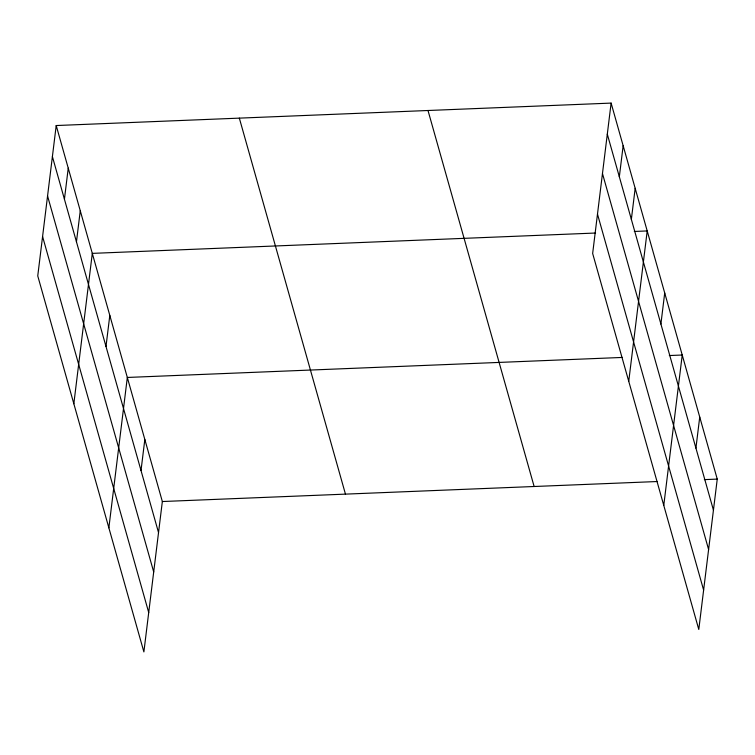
<?xml version="1.0" encoding="UTF-8"?>
<svg xmlns="http://www.w3.org/2000/svg" width="755" height="755" viewBox="0 0 755 755"><rect width="100%" height="100%" fill="white"/><g stroke="black" fill="none" stroke-linecap="round" stroke-linejoin="round"><path stroke-width="1.13" d="M56.21 125.538L37.75 275.905L143.884 651.905L162.344 501.528L56.21 125.538L611.116 103.095L717.25 479.095L698.79 629.462L592.656 253.472L611.116 103.095M64.43 199.207L68.243 168.148M76.453 241.817L80.266 210.758M73.83 403.746L92.299 253.378L595.553 233.031M105.993 346.469L109.805 315.411M108.862 527.82L127.321 377.453L622.365 357.436M141.015 470.554L144.828 439.495M619.336 176.774L623.149 145.715M631.359 219.384L635.172 188.325M628.745 381.303L647.205 230.936L634.294 231.464M660.899 324.037L664.711 292.978M663.768 505.388L682.227 355.02L669.317 355.539M695.921 448.111L699.734 417.053M162.344 501.528L657.388 481.52M704.34 479.623L717.25 479.095M607.303 134.154L713.437 510.153M602.471 173.527L708.605 549.527M597.488 214.099L703.622 590.089M428 110.504L534.134 486.503M239.335 118.129L345.46 494.129M52.397 156.596L158.531 532.586M47.565 195.97L153.699 571.96M42.582 236.532L148.716 612.531"/></g></svg>
